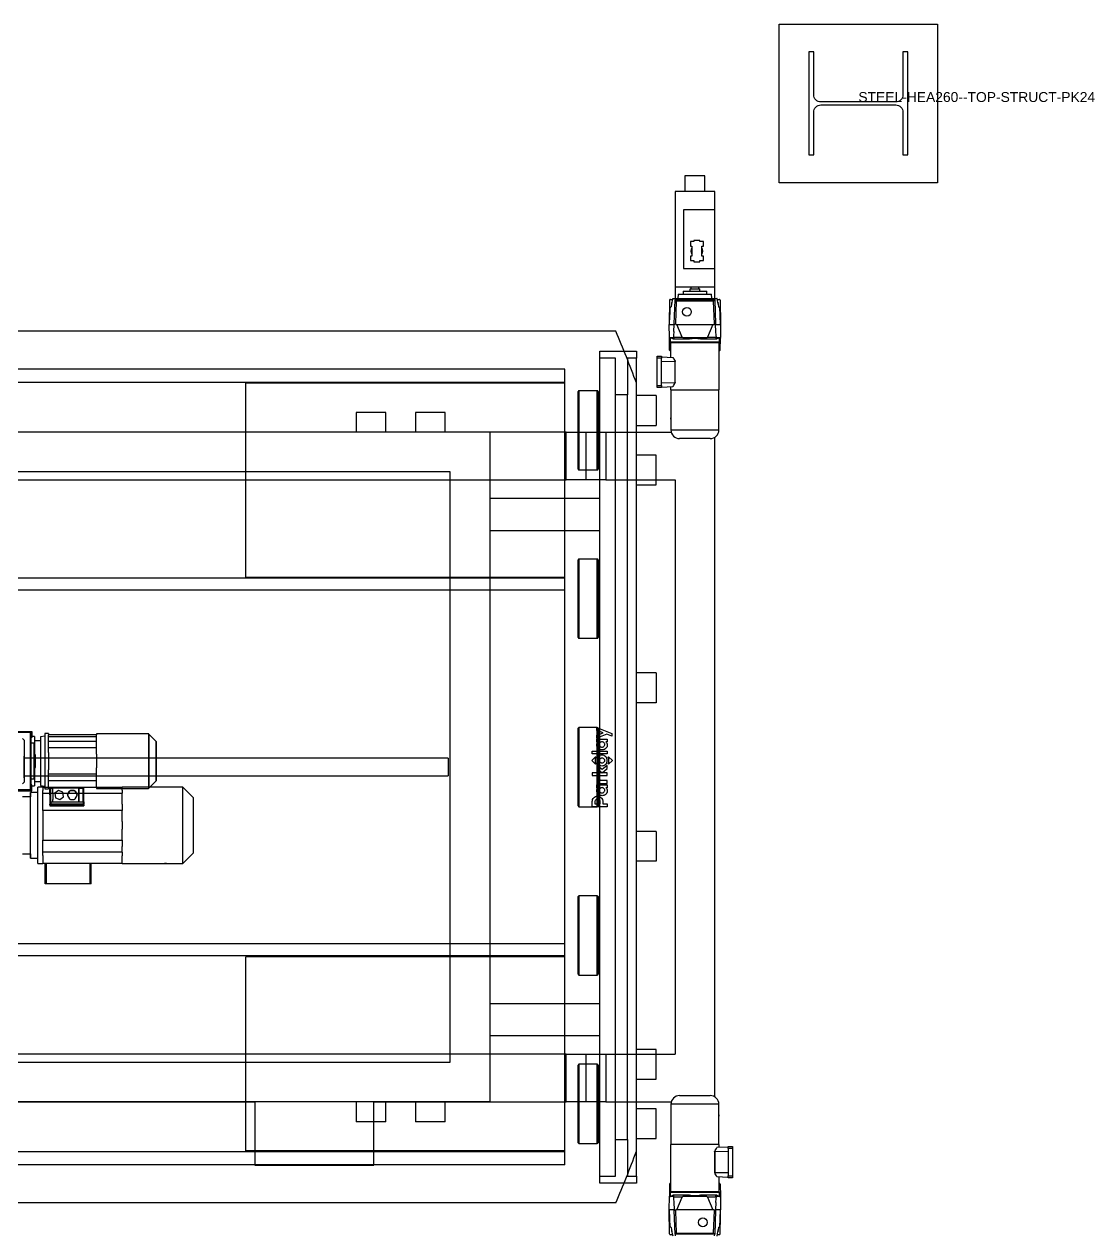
# Model space of a CAD drawing. Header units: millimetres. Extents: x 870 to 18710, y 295 to 21115.
# Drawn here: x 7147.9 to 7418.1, y 3679.3 to 3985.1 of the extents above; entities that cross this region are included whole.
import ezdxf

# ---------------------------------------------------------------- set-up
doc = ezdxf.new("R2010")
doc.units = ezdxf.units.MM
for name, color, linetype in [('PK24-LOGO', 7, 'Continuous'), ('PK24E-DATA', 7, 'Continuous'), ('PK24E-STRUCT-STEEL', 254, 'Continuous'), ('PKE24E-HIDDEN', 7, 'Continuous')]:
    doc.layers.add(name, color=color, linetype=linetype)
doc.layers.add('PK24E-COMP-PALLET', color=132, linetype='Continuous', true_color=0x00b7c8)
doc.layers.add('PK24E-SYS-LIFT', color=31, linetype='Continuous', true_color=0xffcc5a)
doc.styles.get("Standard").update_dxf_attribs({"font": 'arial.ttf'})

# ---------------------------------------------------------------- blocks, each defined once
blk = doc.blocks.new('ELIFTTT-CHASIS--TOP-COMP-PKE24')
at = {"layer": 'PK24E-SYS-LIFT'}
for p, q in [((279.75, 149.25), (279.75, 145.25)), ((284.75, 149.25), (279.75, 149.25)), ((284.75, 145.25), (284.75, 149.25)), ((277.25, 145.25), (277.25, 121.25)), ((287.25, 145.25), (277.25, 145.25)), ((287.25, 140.65), (287.25, 145.25)), ((287.25, 140.65), (279.35, 140.65)), ((279.35, 140.65), (279.35, 125.85)), ((287.25, 125.85), (287.25, 140.65)), ((281.1, 132.62), (281.1, 131.52)), ((282.02, 132.62), (281.1, 132.62)), ((281.1, 131.52), (281.48, 131.52)), ((281.48, 131.52), (281.48, 128.98)), ((283.48, 132.95), (282.02, 132.95)), ((282.02, 132.95), (282.02, 132.62)), ((283.48, 132.62), (283.48, 132.95)), ((284.4, 132.62), (283.48, 132.62)), ((284.02, 131.52), (284.4, 131.52)), ((284.02, 128.98), (284.02, 131.52)), ((284.4, 131.52), (284.4, 132.62)), ((281.1, 128.98), (281.1, 127.88)), ((281.48, 128.98), (281.1, 128.98)), ((284.4, 128.98), (284.02, 128.98)), ((284.4, 127.88), (284.4, 128.98)), ((279.35, 125.85), (287.25, 125.85)), ((281.1, 127.88), (282.02, 127.88)), ((282.02, 127.88), (282.02, 127.55)), ((282.02, 127.55), (283.48, 127.55)), ((283.48, 127.88), (284.4, 127.88)), ((283.48, 127.55), (283.48, 127.88)), ((287.25, 121.25), (287.25, 125.85)), ((277.25, 121.25), (287.25, 121.25)), ((277.25, 121.25), (277.25, 118.3)), ((278.03, 119.4), (277.97, 118.3)), ((278.03, 119.4), (286.47, 119.4)), ((279.25, 120.1), (279.25, 119.4)), ((279.25, 120.1), (285.25, 120.1)), ((281.1, 120.7), (281, 120.6)), ((281, 120.6), (281, 120.1)), ((283.5, 120.6), (281, 120.6)), ((281.1, 120.7), (283.4, 120.7)), ((281.25, 121.25), (281.25, 120.7)), ((283.25, 120.7), (283.25, 121.25)), ((283.5, 120.6), (283.4, 120.7)), ((283.5, 120.1), (283.5, 120.6)), ((285.25, 119.4), (285.25, 120.1)), ((286.53, 118.3), (286.47, 119.4)), ((287.25, 118.3), (287.25, 121.25)), ((275.86, 117.85), (275.75, 111.75)), ((276.06, 118.05), (276.61, 118.05)), ((276.68, 118.3), (277.28, 118.3)), ((277.04, 111.91), (277.26, 117.91)), ((277.28, 118.3), (277.26, 117.91)), ((277.55, 117.61), (277.26, 117.91)), ((277.26, 117.91), (287.24, 117.91)), ((277.28, 118.3), (287.22, 118.3)), ((277.55, 117.61), (277.34, 111.91)), ((286.95, 117.61), (277.55, 117.61)), ((287.24, 117.91), (286.95, 117.61)), ((287.16, 111.91), (286.95, 117.61)), ((287.24, 117.91), (287.22, 118.3)), ((287.22, 118.3), (287.82, 118.3)), ((287.24, 117.91), (287.46, 111.91)), ((287.89, 118.05), (288.44, 118.05)), ((288.64, 117.85), (288.75, 111.75)), ((275.94, 116.1), (275.79, 111.75)), ((275.88, 114.18), (275.91, 114.17)), ((275.96, 115.62), (275.92, 115.63)), ((275.94, 116.1), (276.18, 116.1)), ((288.32, 116.1), (288.56, 116.1)), ((288.71, 111.75), (288.56, 116.1)), ((275.67, 111.75), (275.73, 108.41)), ((275.67, 111.75), (277.04, 111.75)), ((276.97, 109.94), (277.03, 111.69)), ((277.03, 111.69), (277.34, 111.91)), ((277.04, 111.91), (277.03, 111.69)), ((277.41, 111.75), (277.34, 111.91)), ((277.41, 111.75), (277.69, 111.75)), ((279.06, 108.55), (277.69, 111.75)), ((277.69, 111.75), (286.81, 111.75)), ((286.81, 111.75), (285.44, 108.55)), ((286.81, 111.75), (287.09, 111.75)), ((287.09, 111.75), (287.16, 111.91)), ((287.47, 111.69), (287.16, 111.91)), ((287.46, 111.91), (287.47, 111.69)), ((287.46, 111.75), (288.83, 111.75)), ((287.53, 109.94), (287.47, 111.69)), ((288.77, 108.41), (288.83, 111.75)), ((275.73, 108.41), (276, 108.14)), ((275.73, 108.41), (276.78, 108.41)), ((275.86, 105.25), (275.81, 108.33)), ((276, 108.31), (276, 107.35)), ((276, 107.35), (288.5, 107.35)), ((276.1, 107.18), (276.1, 103.44)), ((276.1, 107.18), (282.25, 107.18)), ((276.78, 108.41), (277.13, 108)), ((277.13, 108), (276.81, 108)), ((276.83, 108.55), (279.06, 108.55)), ((279.43, 108), (277.13, 108)), ((279.06, 108.55), (279.3, 108.41)), ((279.3, 108.41), (285.2, 108.41)), ((279.3, 108.41), (279.43, 108)), ((280.85, 108), (279.43, 108)), ((282.25, 107.18), (288.4, 107.18)), ((285.07, 108), (283.65, 108)), ((285.2, 108.41), (285.07, 108)), ((287.37, 108), (285.07, 108)), ((285.2, 108.41), (285.44, 108.55)), ((285.44, 108.55), (287.67, 108.55)), ((287.72, 108.41), (287.37, 108)), ((287.69, 108), (287.37, 108)), ((287.72, 108.41), (288.77, 108.41)), ((288.4, 95.25), (288.4, 107.18)), ((288.5, 108.14), (288.77, 108.41)), ((288.5, 107.35), (288.5, 108.31)), ((288.64, 105.25), (288.69, 108.33)), ((276.06, 105.05), (276.1, 105.05)), ((288.4, 105.05), (288.44, 105.05)), ((272.75, 103.18), (272.75, 103.68)), ((272.75, 103.68), (273.85, 103.68)), ((272.75, 96.28), (272.75, 103.18)), ((273.85, 103.18), (272.75, 103.18)), ((273.85, 103.68), (273.85, 103.18)), ((273.85, 103.56), (276.71, 103.41)), ((273.85, 96.28), (273.85, 103.18)), ((273.85, 102.45), (277.25, 102.38)), ((277.25, 102.45), (277.25, 102.38)), ((277.25, 97.08), (277.25, 102.38)), ((277.25, 102.38), (277.25, 102.38)), ((277.3, 102.38), (277.25, 102.38)), ((277.3, 97.08), (277.3, 102.38)), ((272.75, 95.78), (272.75, 96.28)), ((272.75, 96.28), (273.85, 96.28)), ((273.85, 95.78), (272.75, 95.78)), ((273.85, 97), (277.25, 97.08)), ((273.85, 96.28), (273.85, 95.78)), ((273.85, 95.9), (276.71, 96.05)), ((276.1, 96.02), (276.1, 95.25)), ((276.1, 95.25), (288.4, 95.25)), ((276.2, 95.25), (276.2, 88.12)), ((277.25, 97.08), (277.25, 97.08)), ((277.25, 97.01), (277.25, 97.08)), ((277.3, 97.08), (277.25, 97.08)), ((288.3, 85.1), (288.3, 95.25)), ((276.2, 88.12), (276.2, 87.8)), ((276.2, 87.8), (276.2, 85.1)), ((249.75, 84.5), (68.85, 84.5)), ((249.75, 72.5), (249.75, 84.5)), ((249.75, 84.5), (254.75, 84.5)), ((254.75, 84.5), (254.75, 72.5)), ((254.75, 84.5), (259.75, 84.5)), ((259.75, 84.5), (259.75, 72.5)), ((259.75, 84.5), (276.28, 84.5)), ((276.2, 85.1), (288.3, 85.1)), ((286.1, 82.9), (278.4, 82.9)), ((287.25, -83.22), (287.25, 83.22)), ((81.39, 72.5), (249.75, 72.5)), ((254.75, 72.5), (249.75, 72.5)), ((259.75, 72.5), (254.75, 72.5)), ((259.75, 72.5), (277.25, 72.5)), ((277.25, 72.5), (277.25, -72.5)), ((108.63, 9), (114.95, 9)), ((114.75, 8.8), (108.64, 8.8)), ((114.4, 8.7), (108.65, 8.7)), ((113.01, 6.79), (112.59, 7.21)), ((113.1, -3.58), (113.1, 6.58)), ((114.6, -5.5), (114.6, 8.5)), ((114.75, -5.8), (114.75, 8.8)), ((114.95, 8), (114.75, 8)), ((114.95, 7.5), (114.75, 7.5)), ((114.95, 9), (114.95, 8)), ((114.95, 8), (114.95, 7.5)), ((115.6, 7.75), (114.95, 7.75)), ((115.6, 7.75), (115.6, 3.3)), ((117.1, 6.6), (115.6, 6.6)), ((118.2, 7.8), (117.1, 7.61)), ((117.1, 7.61), (117.1, -4.61)), ((119.1, 8.5), (118.2, 8.5)), ((118.2, 8.5), (118.2, -5.5)), ((119.1, 8.5), (119.1, 8.15)), ((119.1, 7.64), (119.1, 8.15)), ((131.2, 8.15), (119.1, 8.15)), ((119.1, 7.64), (119.1, 7.62)), ((119.1, 6.42), (119.1, 7.62)), ((131.2, 7.62), (119.1, 7.62)), ((119.1, 4.82), (119.1, 6.42)), ((131.2, 6.42), (119.1, 6.42)), ((144.33, 8.37), (131.2, 8.37)), ((131.2, 8.37), (131.2, 8.15)), ((131.2, 7.62), (131.2, 8.15)), ((131.2, 6.42), (131.2, 7.62)), ((131.2, 4.82), (131.2, 6.42)), ((144.33, 8.37), (144.33, 6.36)), ((144.33, 6.36), (144.33, -5.37)), ((146.2, 6.58), (144.47, 8.31)), ((144.47, 8.31), (144.47, 6.32)), ((144.47, 6.32), (144.47, -5.31)), ((146.2, 6.58), (146.2, 5.09)), ((146.26, -3.44), (146.26, 6.44)), ((146.26, 6.43), (146.26, -3.43)), ((146.3, -3.35), (146.3, 6.35)), ((115.45, 6), (114.75, 6)), ((115.45, 6), (115.45, -3)), ((115.6, 1.5), (115.6, 3.3)), ((115.8, 3.13), (115.6, 3.13)), ((115.8, -0.13), (115.8, 3.13)), ((119.1, 3.69), (119.1, 4.82)), ((131.2, 4.82), (119.1, 4.82)), ((119.1, 3.69), (119.1, -0.69)), ((131.2, 3.22), (131.2, 4.82)), ((131.2, 3.22), (131.2, -0.22)), ((146.2, 5.09), (146.2, -3.58)), ((115.6, -0.3), (115.6, 1.5)), ((114.75, -3), (115.45, -3)), ((115.6, -0.13), (115.8, -0.13)), ((115.6, -0.3), (115.6, -4.75)), ((119.1, -1.82), (119.1, -0.69)), ((119.1, -1.82), (119.1, -1.82)), ((131.2, -1.82), (119.1, -1.82)), ((119.1, -3.44), (119.1, -1.82)), ((131.2, -1.82), (131.2, -0.22)), ((131.2, -3.44), (131.2, -1.82)), ((108.83, -6), (114.95, -6)), ((108.85, -5.7), (114.4, -5.7)), ((114.75, -5.8), (108.85, -5.8)), ((112.59, -4.21), (113.01, -3.79)), ((114.95, -4.5), (114.75, -4.5)), ((114.95, -5), (114.75, -5)), ((114.95, -5), (114.95, -4.5)), ((114.95, -4.75), (115.6, -4.75)), ((114.95, -6), (114.95, -5)), ((115.6, -3.6), (117.1, -3.6)), ((117.1, -4.61), (118.2, -4.8)), ((118.2, -5.5), (119.1, -5.5)), ((119.1, -3.44), (119.1, -3.57)), ((131.2, -3.44), (119.1, -3.44)), ((119.1, -5.15), (119.1, -3.57)), ((119.1, -5.15), (119.1, -5.5)), ((131.2, -5.15), (119.1, -5.15)), ((119.5, -5.3), (119.5, -5.15)), ((119.7, -5.3), (119.5, -5.3)), ((119.53, -8.75), (119.5, -5.3)), ((119.7, -5.3), (119.7, -5.15)), ((119.72, -5.3), (119.7, -5.3)), ((119.72, -5.3), (120.15, -5.3)), ((119.73, -8.75), (119.72, -5.3)), ((126.81, -5.3), (120.15, -5.3)), ((120.15, -5.3), (120.15, -5.3)), ((120.15, -5.3), (120.2, -8.17)), ((120.15, -5.3), (120.2, -8.17)), ((121.68, -5.91), (120.76, -6.61)), ((121.68, -5.91), (120.76, -6.61)), ((121.68, -5.91), (121.68, -5.9)), ((122.75, -6.35), (121.68, -5.91)), ((122.75, -6.35), (121.68, -5.91)), ((123.94, -6.92), (124.42, -6.08)), ((124.42, -6.09), (123.94, -6.92)), ((124.42, -6.09), (124.42, -6.08)), ((124.65, -5.95), (125.61, -5.95)), ((124.65, -5.95), (124.65, -5.95)), ((125.61, -5.95), (124.65, -5.95)), ((125.61, -5.95), (125.61, -5.95)), ((125.84, -6.08), (126.32, -6.92)), ((125.84, -6.09), (125.84, -6.08)), ((126.32, -6.92), (125.84, -6.09)), ((126.76, -8.17), (126.81, -5.3)), ((126.81, -5.3), (126.76, -8.17)), ((126.81, -5.3), (126.81, -5.3)), ((126.81, -5.3), (127.84, -5.3)), ((127.83, -8.75), (127.84, -5.3)), ((127.86, -5.3), (127.84, -5.3)), ((127.86, -5.3), (127.86, -5.15)), ((128.06, -5.3), (127.86, -5.3)), ((128.03, -8.75), (128.06, -5.3)), ((128.06, -5.3), (128.06, -5.15)), ((131.2, -5.15), (131.2, -3.44)), ((131.2, -5.15), (131.2, -5.37)), ((131.2, -5.37), (137.47, -5.37)), ((137.79, -5.37), (144.33, -5.37)), ((144.47, -5.31), (146.2, -3.58)), ((119.48, -8.75), (119.49, -9.33)), ((119.71, -8.75), (119.48, -8.75)), ((119.71, -8.75), (119.71, -9.29)), ((119.71, -8.75), (127.85, -8.75)), ((120.2, -8.17), (120.2, -8.17)), ((120.2, -8.75), (120.2, -8.17)), ((120.2, -8.75), (120.2, -8.17)), ((120.2, -8.75), (120.2, -8.17)), ((120.76, -6.61), (120.76, -6.61)), ((120.76, -6.61), (120.91, -7.75)), ((120.91, -7.75), (121.98, -8.2)), ((121.98, -8.2), (122.9, -7.49)), ((122.9, -7.49), (122.75, -6.35)), ((122.75, -6.35), (122.75, -6.35)), ((122.9, -7.49), (122.75, -6.35)), ((122.9, -7.49), (122.9, -7.49)), ((123.93, -7.05), (123.93, -7.05)), ((123.94, -6.92), (123.94, -6.91)), ((123.94, -7.19), (124.42, -8.02)), ((124.65, -8.15), (125.61, -8.15)), ((125.84, -8.02), (126.32, -7.19)), ((126.32, -6.92), (126.32, -6.91)), ((126.33, -7.05), (126.33, -7.05)), ((126.76, -8.17), (126.76, -8.17)), ((126.76, -8.17), (126.76, -8.17)), ((126.76, -8.75), (126.76, -8.17)), ((126.76, -8.75), (126.76, -8.17)), ((126.76, -8.17), (126.76, -8.75)), ((127.85, -8.75), (127.85, -9.29)), ((128.08, -8.75), (127.85, -8.75)), ((128.08, -8.75), (128.07, -9.33)), ((119.49, -9.5), (119.59, -9.5)), ((119.49, -9.5), (119.5, -9.68)), ((119.5, -9.68), (119.5, -9.75)), ((119.5, -9.68), (128.06, -9.68)), ((119.5, -9.75), (119.5, -9.8)), ((119.5, -9.75), (128.06, -9.75)), ((119.5, -9.8), (128.06, -9.8)), ((119.59, -9.5), (127.97, -9.5)), ((127.97, -9.5), (119.59, -9.5)), ((119.59, -9.5), (119.59, -9.5)), ((119.71, -9.29), (127.85, -9.29)), ((127.97, -9.5), (128.07, -9.5)), ((127.97, -9.5), (127.97, -9.5)), ((128.07, -9.5), (128.06, -9.68)), ((128.06, -9.68), (128.06, -9.75)), ((128.06, -9.75), (128.06, -9.8)), ((249.75, -72.5), (81.39, -72.5)), ((249.75, -84.5), (249.75, -72.5)), ((249.75, -72.5), (254.75, -72.5)), ((254.75, -72.5), (254.75, -84.5)), ((254.75, -72.5), (259.75, -72.5)), ((259.75, -72.5), (259.75, -84.5)), ((259.75, -72.5), (277.25, -72.5)), ((68.85, -84.5), (171.2, -84.5)), ((171.2, -84.5), (171.2, -100.5)), ((201.2, -100.5), (201.2, -84.5)), ((201.2, -84.5), (249.75, -84.5)), ((254.75, -84.5), (249.75, -84.5)), ((259.75, -84.5), (254.75, -84.5)), ((259.75, -84.5), (276.28, -84.5)), ((276.2, -85.1), (276.2, -95.25)), ((288.3, -85.1), (276.2, -85.1)), ((278.4, -82.9), (286.1, -82.9)), ((288.3, -87.8), (288.3, -85.1)), ((288.3, -88.12), (288.3, -87.8)), ((288.3, -95.25), (288.3, -88.12)), ((276.1, -95.25), (276.1, -107.18)), ((288.4, -95.25), (276.1, -95.25)), ((287.2, -97.08), (287.2, -102.38)), ((287.2, -97.08), (287.25, -97.08)), ((290.65, -97), (287.25, -97.08)), ((287.25, -97.01), (287.25, -97.08)), ((287.25, -97.08), (287.25, -102.38)), ((287.25, -97.08), (287.25, -97.08)), ((290.65, -95.9), (287.79, -96.05)), ((288.4, -96.02), (288.4, -95.25)), ((290.65, -96.28), (290.65, -95.78)), ((290.65, -95.78), (291.75, -95.78)), ((291.75, -96.28), (290.65, -96.28)), ((290.65, -96.28), (290.65, -103.18)), ((291.75, -95.78), (291.75, -96.28)), ((291.75, -96.28), (291.75, -103.18)), ((171.2, -100.5), (201.2, -100.5)), ((287.2, -102.38), (287.25, -102.38)), ((290.65, -102.45), (287.25, -102.38)), ((287.25, -102.38), (287.25, -102.38)), ((287.25, -102.45), (287.25, -102.38)), ((290.65, -103.56), (287.79, -103.41)), ((288.4, -107.18), (288.4, -103.44)), ((290.65, -103.18), (291.75, -103.18)), ((290.65, -103.68), (290.65, -103.18)), ((291.75, -103.68), (290.65, -103.68)), ((291.75, -103.18), (291.75, -103.68)), ((275.86, -105.25), (275.81, -108.33)), ((276.1, -105.05), (276.06, -105.05)), ((288.44, -105.05), (288.4, -105.05)), ((288.64, -105.25), (288.69, -108.33)), ((275.73, -108.41), (275.67, -111.75)), ((276, -108.14), (275.73, -108.41)), ((276.78, -108.41), (275.73, -108.41)), ((276, -107.35), (276, -108.31)), ((288.5, -107.35), (276, -107.35)), ((282.25, -107.18), (276.1, -107.18)), ((276.78, -108.41), (277.13, -108)), ((276.81, -108), (277.13, -108)), ((279.06, -108.55), (276.83, -108.55)), ((276.97, -109.94), (277.03, -111.69)), ((277.13, -108), (279.43, -108)), ((277.69, -111.75), (279.06, -108.55)), ((279.3, -108.41), (279.06, -108.55)), ((279.3, -108.41), (279.43, -108)), ((285.2, -108.41), (279.3, -108.41)), ((279.43, -108), (280.85, -108)), ((288.4, -107.18), (282.25, -107.18)), ((283.65, -108), (285.07, -108)), ((285.2, -108.41), (285.07, -108)), ((285.07, -108), (287.37, -108)), ((285.44, -108.55), (285.2, -108.41)), ((285.44, -108.55), (286.81, -111.75)), ((287.67, -108.55), (285.44, -108.55)), ((287.72, -108.41), (287.37, -108)), ((287.37, -108), (287.69, -108)), ((287.53, -109.94), (287.47, -111.69)), ((288.77, -108.41), (287.72, -108.41)), ((288.5, -108.31), (288.5, -107.35)), ((288.77, -108.41), (288.5, -108.14)), ((288.83, -111.75), (288.77, -108.41)), ((277.04, -111.75), (275.67, -111.75)), ((275.86, -117.85), (275.75, -111.75)), ((275.79, -111.75), (275.94, -116.1)), ((277.03, -111.69), (277.34, -111.91)), ((277.04, -111.91), (277.03, -111.69)), ((277.26, -117.91), (277.04, -111.91)), ((277.41, -111.75), (277.34, -111.91)), ((277.34, -111.91), (277.55, -117.61)), ((277.69, -111.75), (277.41, -111.75)), ((286.81, -111.75), (277.69, -111.75)), ((287.09, -111.75), (286.81, -111.75)), ((286.95, -117.61), (287.16, -111.91)), ((287.09, -111.75), (287.16, -111.91)), ((287.47, -111.69), (287.16, -111.91)), ((287.46, -111.91), (287.24, -117.91)), ((287.46, -111.91), (287.47, -111.69)), ((288.83, -111.75), (287.46, -111.75)), ((288.56, -116.1), (288.71, -111.75)), ((288.64, -117.85), (288.75, -111.75)), ((276.18, -116.1), (275.94, -116.1)), ((288.56, -116.1), (288.32, -116.1)), ((288.54, -115.62), (288.58, -115.63)), ((288.62, -114.18), (288.59, -114.17)), ((276.61, -118.05), (276.06, -118.05)), ((277.26, -117.91), (277.55, -117.61)), ((287.24, -117.91), (277.26, -117.91)), ((277.26, -117.91), (277.28, -118.3)), ((277.55, -117.61), (286.95, -117.61)), ((286.95, -117.61), (287.24, -117.91)), ((287.22, -118.3), (287.24, -117.91)), ((288.44, -118.05), (287.89, -118.05))]:
    blk.add_line(p, q, dxfattribs=at)
at = {"layer": 'PK24E-SYS-LIFT', "flags": 128}
for points in [[(119.49, -9.5), (119.49, -9.42), (119.49, -9.33)], [(128.07, -9.5), (128.07, -9.42), (128.07, -9.33)]]:
    blk.add_lwpolyline(points, dxfattribs=at)
at = {"layer": 'PK24E-SYS-LIFT'}
for centre in [(280.25, 114.91), (284.25, -114.91)]:
    blk.add_circle(centre, 1.1, dxfattribs=at)
for centre, radius, start, end in [((282.75, 130.25), 1.5, 147.8509, 212.1491), ((282.75, 130.25), 1.5, 327.8509, 32.1491), ((276.06, 117.85), 0.2, 90, 179), ((276.75, 117), 0.45, 132.2453, 204.5747), ((287.75, 117), 0.45, 335.4253, 47.7547), ((288.44, 117.85), 0.2, 1, 90), ((276.2, 107.35), 0.2, 180, 240), ((282.25, 101.91), 6.25, 77.0707, 102.9293), ((288.3, 107.35), 0.2, 300, 0), ((276.06, 105.25), 0.2, 181, 270), ((288.44, 105.25), 0.2, 270, 359), ((282.25, 106.03), 6.15, 215.6016, 216.4055), ((282.25, 93.43), 6.15, 143.5945, 144.3984), ((278.4, 85.1), 2.2, 180, 270), ((286.1, 85.1), 2.2, 270, 0), ((112.8, 6.58), 0.3, 0, 45), ((114.4, 8.5), 0.2, 0, 90), ((144.33, 8.17), 0.2, 45, 90), ((146.06, 6.44), 0.2, 0, 45), ((146.19, 6.35), 0.11, 0, 50.4877), ((115.4, 3.3), 0.2, 0, 75.5225), ((115.4, -0.3), 0.2, 284.4775, 0), ((112.8, -3.58), 0.3, 315, 0), ((114.4, -5.5), 0.2, 270, 0), ((137.63, -12.31), 6.94, 88.6726, 91.3112), ((144.33, -5.17), 0.2, 270, 315), ((146.06, -3.44), 0.2, 315, 0), ((146.19, -3.35), 0.11, 309.5123, 0), ((119.56, -9.5), 0.0322, 1.5298, 3.1054), ((127.94, -9.5), 0.0274, 357.5302, 359.3787), ((278.4, -85.1), 2.2, 90, 180), ((286.1, -85.1), 2.2, 0, 90), ((282.25, -93.43), 6.15, 323.5945, 324.3984), ((282.25, -106.03), 6.15, 35.6016, 36.4055), ((276.06, -105.25), 0.2, 90, 179), ((288.44, -105.25), 0.2, 1, 90), ((276.2, -107.35), 0.2, 120, 180), ((282.25, -101.91), 6.25, 257.0707, 282.9293), ((288.3, -107.35), 0.2, 0, 60), ((276.06, -117.85), 0.2, 181, 270), ((276.75, -117), 0.45, 155.4253, 227.7547), ((287.75, -117), 0.45, 312.2453, 24.5747), ((288.44, -117.85), 0.2, 270, 359)]:
    blk.add_arc(centre, radius, start, end, dxfattribs=at)
for centre, major_axis, ratio, start_param, end_param in [((305.67, 111.06), (0, 29.91), 0.99939, 1.327153, 1.396535), ((258.83, 111.06), (0, 29.91), 0.99939, 4.886651, 4.956033), ((305.37, 85.52), (-26.34, 26.35), 0.507159, 0.207962, 0.215452), ((304.57, 27.64), (-17.65, 106.42), 0.210216, 0.652517, 0.672911), ((259.93, 27.64), (17.65, 106.42), 0.210212, 5.610299, 5.630699), ((259.13, 85.52), (26.34, 26.35), 0.507143, 6.067743, 6.075233), ((282.25, 105.66), (-4.43, 4.6), 0.92858, 1.214489, 1.388243), ((282.25, 93.8), (4.43, 4.6), 0.92858, 1.75335, 1.927104), ((125.13, -7.05), (1.2, 0), 0.999924, 1.981934, 2.206856), ((125.13, -7.05), (1.2, 0), 0.999924, 0.934737, 1.159658), ((125.13, -7.05), (1.2, 0), 0.999924, 3.029132, 3.254054), ((125.13, -7.05), (1.2, 0), 0.999924, 4.076329, 4.301251), ((125.13, -7.05), (1.2, 0), 0.999924, 5.123527, 5.348449), ((125.13, -7.05), (1.2, 0), 0.999924, 6.170724, 6.395646), ((114.79, 16.33), (18.71, -18.48), 0.975618, 5.661152, 5.669909), ((132.77, 16.33), (18.71, 18.48), 0.975618, 3.754869, 3.763626), ((282.25, -93.8), (4.43, 4.6), 0.92858, 4.894943, 5.068696), ((282.25, -105.66), (-4.43, 4.6), 0.92858, 4.356082, 4.529835), ((305.37, -85.52), (26.34, 26.35), 0.507143, 2.92615, 2.93364), ((304.57, -27.64), (17.65, 106.42), 0.210212, 2.468706, 2.489106), ((259.93, -27.64), (-17.65, 106.42), 0.210216, 3.79411, 3.814504), ((259.13, -85.52), (-26.34, 26.35), 0.507159, 3.349555, 3.357045), ((305.67, -111.06), (0, 29.91), 0.99939, 1.745058, 1.81444), ((258.83, -111.06), (0, 29.91), 0.99939, 4.468745, 4.538127)]:
    blk.add_ellipse(centre, major_axis=major_axis, ratio=ratio, start_param=start_param, end_param=end_param, dxfattribs=at)
for points, knots in [([(282.09, 121.25), (282.11, 121.24), (282.16, 121.21), (282.25, 121.2), (282.34, 121.21), (282.39, 121.24), (282.41, 121.25)], [0, 0, 0, 0, 0.230406, 0.49981, 0.78779, 1, 1, 1, 1]), ([(276.24, 116.25), (276.23, 116.21), (276.21, 116.14), (276.19, 116.1), (276.19, 116.1), (276.18, 116.1)], [0, 0, 0, 0, 0.432931, 0.865827, 1, 1, 1, 1]), ([(276.68, 118.3), (276.68, 118.3), (276.67, 118.3), (276.67, 118.28), (276.67, 118.28)], [0, 0, 0, 0, 0.487803, 1, 1, 1, 1]), ([(287.83, 118.28), (287.83, 118.28), (287.83, 118.3), (287.82, 118.3), (287.82, 118.3)], [0, 0, 0, 0, 0.485402, 1, 1, 1, 1]), ([(288.32, 116.1), (288.31, 116.11), (288.29, 116.12), (288.28, 116.18), (288.27, 116.23), (288.26, 116.25)], [0, 0, 0, 0, 0.43316, 0.866317, 1, 1, 1, 1]), ([(275.89, 114.18), (275.89, 114.18), (275.89, 114.16), (275.89, 114.22), (275.9, 114.37), (275.9, 114.62), (275.9, 114.9), (275.91, 115.18), (275.91, 115.43), (275.92, 115.58), (275.92, 115.64), (275.92, 115.63), (275.92, 115.63)], [0, 0, 0, 0, 0.000422, 0.125216, 0.249969, 0.374831, 0.499914, 0.625089, 0.750116, 0.875001, 0.999834, 1, 1, 1, 1]), ([(275.92, 115.24), (275.92, 115.23), (275.92, 115.15), (275.91, 114.97), (275.9, 114.73), (275.9, 114.53), (275.9, 114.43), (275.9, 114.39)], [0, 0, 0, 0, 0.041978, 0.30628, 0.570431, 0.834353, 1, 1, 1, 1]), ([(275.9, 114.39), (275.9, 114.33), (275.9, 114.24), (275.91, 114.21), (275.91, 114.2)], [0, 0, 0, 0, 0.571187, 1, 1, 1, 1]), ([(275.92, 114.19), (275.92, 114.19), (275.93, 114.2), (275.94, 114.28), (275.96, 114.44), (275.97, 114.66), (275.99, 114.9), (275.99, 115.15), (275.99, 115.36), (275.98, 115.53), (275.97, 115.62), (275.97, 115.62), (275.96, 115.61)], [0, 0, 0, 0, 0.009511, 0.124894, 0.240611, 0.356456, 0.472081, 0.587302, 0.702221, 0.817124, 0.932235, 1, 1, 1, 1]), ([(276.81, 108), (276.72, 108.05), (276.5, 108.18), (276.29, 108.29), (276.15, 108.34), (276.07, 108.36), (276.03, 108.35), (276, 108.34), (276, 108.31), (276, 108.31)], [0, 0, 0, 0, 0.189659, 0.44506, 0.57653, 0.707999, 0.799497, 0.930008, 1, 1, 1, 1]), ([(288.5, 108.31), (288.5, 108.31), (288.5, 108.34), (288.48, 108.35), (288.42, 108.36), (288.34, 108.34), (288.23, 108.29), (288.09, 108.23), (287.92, 108.14), (287.77, 108.05), (287.69, 108)], [0, 0, 0, 0, 0.053259, 0.184632, 0.316005, 0.44367, 0.571338, 0.702705, 0.834078, 1, 1, 1, 1]), ([(276.2, 87.8), (276.2, 87.8), (276.2, 87.81), (276.2, 87.83), (276.2, 87.87), (276.2, 87.92), (276.2, 87.98), (276.2, 88.03), (276.2, 88.08), (276.2, 88.11), (276.2, 88.12), (276.2, 88.12), (276.2, 88.12)], [0, 0, 0, 0, 0.106425, 0.212833, 0.319704, 0.427399, 0.535627, 0.643879, 0.751778, 0.859172, 0.966191, 1, 1, 1, 1]), ([(120.2, -8.17), (120.2, -8.17), (120.2, -8.17), (120.2, -8.17), (120.2, -8.17), (120.2, -8.17), (120.2, -8.17)], [0, 0, 0, 0, 0.043511, 0.220779, 0.610768, 1, 1, 1, 1]), ([(119.59, -9.5), (119.59, -9.5), (119.59, -9.5), (119.59, -9.5), (119.59, -9.5)], [0, 0, 0, 0, 0.942376, 1, 1, 1, 1]), ([(127.97, -9.5), (127.97, -9.5), (127.97, -9.5), (127.97, -9.5), (127.97, -9.5)], [0, 0, 0, 0, 0.058671, 1, 1, 1, 1]), ([(288.3, -87.8), (288.3, -87.8), (288.3, -87.81), (288.3, -87.83), (288.3, -87.87), (288.3, -87.92), (288.3, -87.98), (288.3, -88.03), (288.3, -88.08), (288.3, -88.11), (288.3, -88.12), (288.3, -88.12), (288.3, -88.12)], [0, 0, 0, 0, 0.106425, 0.212833, 0.319705, 0.427399, 0.535627, 0.64388, 0.751778, 0.859172, 0.966191, 1, 1, 1, 1]), ([(276, -108.31), (276, -108.31), (276, -108.34), (276.02, -108.35), (276.08, -108.36), (276.16, -108.34), (276.27, -108.29), (276.41, -108.23), (276.58, -108.14), (276.73, -108.05), (276.81, -108)], [0, 0, 0, 0, 0.053259, 0.184632, 0.316005, 0.44367, 0.571338, 0.702705, 0.834078, 1, 1, 1, 1]), ([(287.69, -108), (287.78, -108.05), (288, -108.18), (288.21, -108.29), (288.35, -108.34), (288.43, -108.36), (288.47, -108.35), (288.5, -108.34), (288.5, -108.31), (288.5, -108.31)], [0, 0, 0, 0, 0.189659, 0.44506, 0.57653, 0.707999, 0.799497, 0.930008, 1, 1, 1, 1]), ([(276.18, -116.1), (276.19, -116.11), (276.21, -116.12), (276.22, -116.18), (276.23, -116.23), (276.24, -116.25)], [0, 0, 0, 0, 0.43316, 0.866325, 1, 1, 1, 1]), ([(288.26, -116.25), (288.27, -116.21), (288.29, -116.14), (288.31, -116.1), (288.31, -116.1), (288.32, -116.1)], [0, 0, 0, 0, 0.432931, 0.865827, 1, 1, 1, 1]), ([(288.58, -114.19), (288.58, -114.19), (288.57, -114.2), (288.56, -114.28), (288.54, -114.44), (288.53, -114.66), (288.51, -114.9), (288.51, -115.15), (288.51, -115.36), (288.52, -115.53), (288.53, -115.62), (288.53, -115.62), (288.54, -115.61)], [0, 0, 0, 0, 0.009511, 0.124893, 0.240611, 0.356456, 0.472081, 0.587302, 0.702221, 0.817124, 0.932235, 1, 1, 1, 1]), ([(288.61, -114.18), (288.61, -114.18), (288.61, -114.16), (288.61, -114.22), (288.6, -114.37), (288.6, -114.62), (288.6, -114.9), (288.59, -115.18), (288.59, -115.43), (288.58, -115.58), (288.58, -115.64), (288.58, -115.63), (288.58, -115.63)], [0, 0, 0, 0, 0.000422, 0.125216, 0.249969, 0.374831, 0.499914, 0.625089, 0.750116, 0.875001, 0.999834, 1, 1, 1, 1]), ([(288.58, -115.24), (288.58, -115.23), (288.58, -115.15), (288.59, -114.97), (288.6, -114.73), (288.6, -114.53), (288.6, -114.43), (288.6, -114.39)], [0, 0, 0, 0, 0.041978, 0.306281, 0.570431, 0.834353, 1, 1, 1, 1]), ([(288.6, -114.39), (288.6, -114.33), (288.6, -114.23), (288.59, -114.2), (288.59, -114.18)], [0, 0, 0, 0, 0.500013, 1, 1, 1, 1]), ([(276.67, -118.28), (276.67, -118.28), (276.67, -118.3), (276.68, -118.3), (276.68, -118.3)], [0, 0, 0, 0, 0.485402, 1, 1, 1, 1]), ([(287.82, -118.3), (287.82, -118.3), (287.83, -118.3), (287.83, -118.28), (287.83, -118.28)], [0, 0, 0, 0, 0.487803, 1, 1, 1, 1])]:
    blk.add_open_spline(points, degree=3, knots=knots, dxfattribs=at)
blk = doc.blocks.new('ELIFTTT-TT--TOP-COMP-PKE24')
at = {"layer": 'PK24E-SYS-LIFT'}
for p, q in [((258.3, 103.22), (258.3, 105)), ((258.3, 105), (267.5, 105)), ((267.5, 105), (267.5, 103.22)), ((262.25, 103.22), (258.3, 103.22)), ((258.3, -103.22), (258.3, 103.22)), ((262.25, 94), (262.25, 103.22)), ((267.5, 103.22), (265.25, 103.22)), ((265.25, 103.22), (265.25, 94)), ((267.5, -103.22), (267.5, 103.22)), ((252.8, 75.2), (252.8, 94.8)), ((257.6, 95), (253, 95)), ((253, 95), (253, 75)), ((257.6, 75), (257.6, 95)), ((257.8, 94.8), (257.8, 75.2)), ((265.25, 94), (262.25, 94)), ((262.25, -94), (262.25, 94)), ((265.25, -94), (265.25, 94)), ((272.5, 93.75), (267.5, 93.75)), ((272.5, 93.75), (272.5, 86.25)), ((196.75, 89.5), (196.75, 84.5)), ((204.25, 89.5), (196.75, 89.5)), ((204.25, 84.5), (204.25, 89.5)), ((211.75, 89.5), (211.75, 84.5)), ((215.5, 89.5), (211.75, 89.5)), ((219.25, 89.5), (215.5, 89.5)), ((219.25, 84.5), (219.25, 89.5)), ((258.3, 88), (257.8, 88)), ((267.5, 86.25), (272.5, 86.25)), ((230.5, 84.5), (-230.5, 84.5)), ((230.5, 84.5), (230.5, -84.5)), ((257.8, 82), (258.3, 82)), ((272.5, 78.75), (267.5, 78.75)), ((272.5, 71.25), (272.5, 78.75)), ((220.5, 74.5), (87.6, 74.5)), ((220.5, -74.5), (220.5, 74.5)), ((253, 75), (257.6, 75)), ((267.5, 71.25), (272.5, 71.25)), ((258.3, 67.75), (230.5, 67.75)), ((230.5, 59.75), (258.3, 59.75)), ((252.8, 32.7), (252.8, 52.3)), ((257.6, 52.5), (253, 52.5)), ((253, 52.5), (253, 32.5)), ((257.6, 32.5), (257.6, 52.5)), ((257.8, 52.3), (257.8, 32.7)), ((258.3, 45.5), (257.8, 45.5)), ((257.8, 39.5), (258.3, 39.5)), ((253, 32.5), (257.6, 32.5)), ((272.5, 23.75), (267.5, 23.75)), ((272.5, 23.75), (272.5, 16.25)), ((272.5, 16.25), (267.5, 16.25)), ((252.8, -9.8), (252.8, 9.8)), ((257.6, 10), (253, 10)), ((253, 10), (253, -10)), ((257.6, -10), (257.6, 10)), ((257.8, 9.8), (257.8, -9.8)), ((220, 2.25), (113.02, 2.25)), ((220, 2.25), (220, -2.25)), ((258.3, 3), (257.8, 3)), ((113.02, -2.25), (220, -2.25)), ((257.8, -3), (258.3, -3)), ((117.72, -5.1), (116.42, -5.1)), ((116.42, -24.3), (116.42, -5.1)), ((117.72, -5.1), (137.72, -5.1)), ((117.72, -5.1), (117.72, -5.87)), ((117.72, -6.6), (117.72, -5.87)), ((153.04, -5.05), (137.72, -5.05)), ((137.72, -5.05), (137.72, -5.1)), ((137.72, -5.82), (137.72, -5.1)), ((137.72, -5.82), (137.72, -6.6)), ((155.72, -7.73), (153.04, -5.05)), ((153.04, -24.35), (153.04, -5.05)), ((114.62, -7.49), (112.52, -7.49)), ((116.42, -6.41), (114.62, -6.41)), ((114.62, -6.41), (114.62, -7.49)), ((114.62, -22.99), (114.62, -6.41)), ((114.62, -14.7), (114.62, -7.49)), ((117.72, -6.6), (137.72, -6.6)), ((117.72, -9.47), (117.72, -6.6)), ((137.72, -9.38), (137.72, -6.6)), ((155.72, -21.67), (155.72, -7.73)), ((117.72, -10.92), (117.72, -9.47)), ((137.72, -10.92), (117.72, -10.92)), ((117.72, -10.92), (117.72, -14.7)), ((137.72, -9.38), (137.72, -10.92)), ((137.72, -13.72), (137.72, -10.92)), ((253, -10), (257.6, -10)), ((114.62, -21.91), (114.62, -14.7)), ((117.72, -14.7), (117.72, -18.48)), ((137.72, -13.72), (137.72, -15.68)), ((137.72, -18.48), (137.72, -15.68)), ((272.5, -16.25), (267.5, -16.25)), ((272.5, -16.25), (272.5, -23.75)), ((117.72, -18.48), (137.72, -18.48)), ((117.72, -19.93), (117.72, -18.48)), ((117.72, -21.45), (117.72, -19.93)), ((137.72, -18.48), (137.72, -20.02)), ((137.72, -21.45), (137.72, -20.02)), ((112.52, -21.91), (114.62, -21.91)), ((114.62, -21.91), (114.62, -22.99)), ((114.62, -22.99), (116.42, -22.99)), ((116.42, -24.3), (117.72, -24.3)), ((117.72, -22.3), (117.72, -21.45)), ((137.72, -21.45), (117.72, -21.45)), ((117.72, -22.3), (117.72, -24.3)), ((137.72, -24.3), (117.72, -24.3)), ((118.31, -29.45), (118.31, -24.3)), ((118.61, -29.45), (118.61, -24.3)), ((129.61, -29.45), (129.61, -24.3)), ((129.91, -29.45), (129.91, -24.3)), ((137.72, -21.45), (137.72, -22.37)), ((137.72, -24.3), (137.72, -22.37)), ((137.72, -24.3), (137.72, -24.35)), ((137.72, -24.35), (148.38, -24.35)), ((148.87, -24.35), (148.38, -24.35)), ((148.87, -24.35), (153.04, -24.35)), ((153.04, -24.35), (155.72, -21.67)), ((272.5, -23.75), (267.5, -23.75)), ((118.61, -29.45), (118.31, -29.45)), ((129.61, -29.45), (118.61, -29.45)), ((129.91, -29.45), (129.61, -29.45)), ((252.8, -52.3), (252.8, -32.7)), ((257.6, -32.5), (253, -32.5)), ((253, -32.5), (253, -52.5)), ((257.6, -52.5), (257.6, -32.5)), ((257.8, -32.7), (257.8, -52.3)), ((258.3, -39.5), (257.8, -39.5)), ((257.8, -45.5), (258.3, -45.5)), ((253, -52.5), (257.6, -52.5)), ((258.3, -59.75), (230.5, -59.75)), ((230.5, -67.75), (258.3, -67.75)), ((272.5, -71.25), (267.5, -71.25)), ((272.5, -78.75), (272.5, -71.25)), ((87.6, -74.5), (220.5, -74.5)), ((252.8, -94.8), (252.8, -75.2)), ((257.6, -75), (253, -75)), ((253, -75), (253, -95)), ((257.6, -95), (257.6, -75)), ((257.8, -75.2), (257.8, -94.8)), ((267.5, -78.75), (272.5, -78.75)), ((258.3, -82), (257.8, -82)), ((230.5, -84.5), (-230.5, -84.5)), ((196.75, -84.5), (196.75, -89.5)), ((204.25, -89.5), (204.25, -84.5)), ((211.75, -84.5), (211.75, -89.5)), ((219.25, -89.5), (219.25, -84.5)), ((257.8, -88), (258.3, -88)), ((272.5, -86.25), (267.5, -86.25)), ((272.5, -93.75), (272.5, -86.25)), ((204.25, -89.5), (196.75, -89.5)), ((215.5, -89.5), (211.75, -89.5)), ((219.25, -89.5), (215.5, -89.5)), ((262.25, -94), (265.25, -94)), ((262.25, -103.22), (262.25, -94)), ((265.25, -94), (265.25, -103.22)), ((267.5, -93.75), (272.5, -93.75)), ((253, -95), (257.6, -95)), ((258.3, -105), (258.3, -103.22)), ((258.3, -103.22), (262.25, -103.22)), ((265.25, -103.22), (267.5, -103.22)), ((267.5, -103.22), (267.5, -105)), ((267.5, -105), (258.3, -105))]:
    blk.add_line(p, q, dxfattribs=at)
for centre, radius, start, end in [((253, 94.8), 0.2, 90, 180), ((257.6, 94.8), 0.2, 0, 90), ((253, 75.2), 0.2, 180, 270), ((257.6, 75.2), 0.2, 270, 0), ((253, 52.3), 0.2, 90, 180), ((257.6, 52.3), 0.2, 0, 90), ((253, 32.7), 0.2, 180, 270), ((257.6, 32.7), 0.2, 270, 0), ((253, 9.8), 0.2, 90, 180), ((257.6, 9.8), 0.2, 0, 90), ((112.92, 2.65), 0.1, 0, 90), ((112.92, -2.65), 0.1, 270, 0), ((253, -9.8), 0.2, 180, 270), ((257.6, -9.8), 0.2, 270, 0), ((253, -32.7), 0.2, 90, 180), ((257.6, -32.7), 0.2, 0, 90), ((253, -52.3), 0.2, 180, 270), ((257.6, -52.3), 0.2, 270, 0), ((253, -75.2), 0.2, 90, 180), ((257.6, -75.2), 0.2, 0, 90), ((253, -94.8), 0.2, 180, 270), ((257.6, -94.8), 0.2, 270, 0)]:
    blk.add_arc(centre, radius, start, end, dxfattribs=at)
for points, knots in [([(113.02, -2.65), (113.02, -2.64), (113.02, -2.62), (113.02, -2.46), (113.02, -2.22), (113.02, -1.89), (113.02, -1.48), (113.02, -1.02), (113.02, -0.52), (113.02, 0), (113.02, 0.52), (113.02, 1.02), (113.02, 1.48), (113.02, 1.89), (113.02, 2.22), (113.02, 2.46), (113.02, 2.62), (113.02, 2.64), (113.02, 2.65)], [0, 0, 0, 0, 0.0625, 0.125, 0.1875, 0.25, 0.3125, 0.375, 0.4375, 0.5, 0.5625, 0.625, 0.6875, 0.75, 0.8125, 0.875, 0.9375, 1, 1, 1, 1]), ([(148.38, -24.35), (148.39, -24.35), (148.39, -24.35), (148.43, -24.35), (148.49, -24.35), (148.57, -24.35), (148.65, -24.35), (148.73, -24.35), (148.8, -24.35), (148.85, -24.35), (148.86, -24.35), (148.87, -24.35), (148.87, -24.35)], [0, 0, 0, 0, 0.106795, 0.213596, 0.320503, 0.427754, 0.535474, 0.643625, 0.75192, 0.859858, 0.967037, 1, 1, 1, 1])]:
    blk.add_open_spline(points, degree=3, knots=knots, dxfattribs=at)
blk = doc.blocks.new('LOGO----DECOR-PK24')
at = {"layer": 'PK24-LOGO'}
for p, q in [((-10, 2.13), (-8.71, 2.13)), ((-10, -1.62), (-10, 2.13)), ((-9.29, 1.47), (-9.29, 0.11)), ((-8.76, 1.47), (-9.29, 1.47)), ((-9.29, 0.11), (-8.76, 0.11)), ((-8.61, 1.46), (-8.76, 1.47)), ((-8.76, 0.11), (-8.61, 0.13)), ((-8.71, 2.13), (-8.43, 2.11)), ((-8.48, 1.42), (-8.61, 1.46)), ((-8.61, 0.13), (-8.48, 0.17)), ((-8.36, 1.35), (-8.48, 1.42)), ((-8.48, 0.17), (-8.36, 0.23)), ((-8.43, 2.11), (-8.3, 2.07)), ((-8.26, 1.27), (-8.36, 1.35)), ((-8.36, 0.23), (-8.26, 0.31)), ((-8.3, 2.07), (-8.17, 2.03)), ((-8.19, 1.17), (-8.26, 1.27)), ((-8.26, 0.31), (-8.19, 0.41)), ((-8.13, 1.05), (-8.19, 1.17)), ((-8.19, 0.41), (-8.13, 0.53)), ((-8.17, 2.03), (-7.94, 1.9)), ((-8.09, 0.93), (-8.13, 1.05)), ((-8.13, 0.53), (-8.09, 0.66)), ((-8.08, 0.79), (-8.09, 0.93)), ((-8.09, 0.66), (-8.08, 0.79)), ((-7.94, 1.9), (-7.74, 1.74)), ((-7.74, 1.74), (-7.58, 1.55)), ((-7.58, 0.04), (-7.74, -0.16)), ((-7.58, 1.55), (-7.46, 1.32)), ((-7.46, 0.27), (-7.58, 0.04)), ((-7.46, 1.32), (-7.38, 1.06)), ((-7.38, 0.52), (-7.46, 0.27)), ((-7.38, 1.06), (-7.36, 0.79)), ((-7.36, 0.79), (-7.38, 0.52)), ((-7.19, -0.02), (-7.16, 0.13)), ((-7.16, 0.13), (-7.11, 0.26)), ((-7.11, 0.26), (-6.98, 0.49)), ((-6.98, 0.49), (-6.82, 0.68)), ((-6.82, 0.68), (-6.62, 0.82)), ((-6.62, 0.82), (-6.41, 0.92)), ((-6.42, 0.06), (-6.48, -0.05)), ((-6.33, 0.17), (-6.42, 0.06)), ((-6.41, 0.92), (-6.19, 0.98)), ((-6.23, 0.25), (-6.33, 0.17)), ((-6.11, 0.31), (-6.23, 0.25)), ((-6.19, 0.98), (-5.97, 1)), ((-5.98, 0.35), (-6.11, 0.31)), ((-5.84, 0.36), (-5.98, 0.35)), ((-5.97, 1), (-5.74, 0.98)), ((-5.71, 0.35), (-5.84, 0.36)), ((-5.74, 0.98), (-5.53, 0.92)), ((-5.58, 0.31), (-5.71, 0.35)), ((-5.47, 0.24), (-5.58, 0.31)), ((-5.53, 0.92), (-5.35, 0.82)), ((-5.37, 0.16), (-5.47, 0.24)), ((-5.29, 0.06), (-5.37, 0.16)), ((-5.35, 0.82), (-5.21, 0.7)), ((-5.23, -0.06), (-5.29, 0.06)), ((-5.21, 0.7), (-5.21, 0.95)), ((-5.21, 0.95), (-4.5, 0.95)), ((-4.5, 0.95), (-4.5, -1.62)), ((-3.41, 0.95), (-4.11, 0.95)), ((-4.11, 0.95), (-4.11, -1.62)), ((-3.41, 0.53), (-3.41, 0.95)), ((-3.36, 0.62), (-3.41, 0.53)), ((-3.37, -0.03), (-3.32, 0.06)), ((-3.29, 0.71), (-3.36, 0.62)), ((-3.32, 0.06), (-3.26, 0.13)), ((-3.22, 0.78), (-3.29, 0.71)), ((-3.26, 0.13), (-3.19, 0.19)), ((-3.14, 0.84), (-3.22, 0.78)), ((-3.19, 0.19), (-3.11, 0.23)), ((-3.05, 0.89), (-3.14, 0.84)), ((-3.11, 0.23), (-3.02, 0.26)), ((-2.94, 0.92), (-3.05, 0.89)), ((-3.02, 0.26), (-2.92, 0.27)), ((-2.83, 0.94), (-2.94, 0.92)), ((-2.92, 0.27), (-2.42, 0.27)), ((-2.7, 0.95), (-2.83, 0.94)), ((-2.42, 0.95), (-2.7, 0.95)), ((-2.42, 0.27), (-2.42, 0.95)), ((-1.42, 2.13), (-2.13, 2.13)), ((-2.13, 2.13), (-2.13, -1.62)), ((-1.42, -1.62), (-1.42, 2.13)), ((-0.37, 0.95), (-1.42, -0.33)), ((-0.61, -0.33), (0.44, 0.95)), ((0.44, 0.95), (-0.37, 0.95)), ((0.44, 0.19), (0.36, -0.06)), ((0.56, 0.41), (0.44, 0.19)), ((0.72, 0.61), (0.56, 0.41)), ((0.92, 0.77), (0.72, 0.61)), ((0.77, 1.32), (0.79, 1.37)), ((0.78, 1.26), (0.77, 1.32)), ((0.81, 1.24), (0.78, 1.26)), ((0.79, 1.37), (1.61, 2.19)), ((0.85, 1.23), (0.81, 1.24)), ((0.89, 1.24), (0.85, 1.23)), ((1.07, 1.32), (0.89, 1.24)), ((1.15, 0.9), (0.92, 0.77)), ((1.27, 1.37), (1.07, 1.32)), ((1.07, -0.08), (1.13, 0.03)), ((1.13, 0.03), (1.21, 0.12)), ((1.4, 0.98), (1.15, 0.9)), ((1.21, 0.12), (1.3, 0.2)), ((1.46, 1.41), (1.27, 1.37)), ((1.3, 0.2), (1.41, 0.26)), ((1.67, 1), (1.4, 0.98)), ((1.41, 0.26), (1.54, 0.3)), ((1.67, 1.42), (1.46, 1.41)), ((1.54, 0.3), (1.67, 0.31)), ((1.61, 2.19), (1.67, 2.21)), ((1.67, 2.21), (1.73, 2.19)), ((1.87, 1.41), (1.67, 1.42)), ((1.94, 0.98), (1.67, 1)), ((1.67, 0.31), (1.8, 0.3)), ((1.73, 2.19), (2.54, 1.37)), ((1.8, 0.3), (1.92, 0.26)), ((2.07, 1.37), (1.87, 1.41)), ((1.92, 0.26), (2.03, 0.2)), ((2.19, 0.9), (1.94, 0.98)), ((2.03, 0.2), (2.13, 0.12)), ((2.26, 1.32), (2.07, 1.37)), ((2.13, 0.12), (2.2, 0.03)), ((2.41, 0.77), (2.19, 0.9)), ((2.2, 0.03), (2.26, -0.08)), ((2.45, 1.24), (2.26, 1.32)), ((2.61, 0.61), (2.41, 0.77)), ((2.48, 1.23), (2.45, 1.24)), ((2.52, 1.24), (2.48, 1.23)), ((2.55, 1.26), (2.52, 1.24)), ((2.54, 1.37), (2.57, 1.32)), ((2.57, 1.32), (2.55, 1.26)), ((2.78, 0.41), (2.61, 0.61)), ((2.9, 0.19), (2.78, 0.41)), ((2.98, -0.06), (2.9, 0.19)), ((3.31, 2.13), (4.01, 2.13)), ((3.31, -1.62), (3.31, 2.13)), ((4.01, 2.13), (4.01, -1.62)), ((4.37, -0.02), (4.4, 0.13)), ((4.4, 0.13), (4.45, 0.26)), ((4.45, 0.26), (4.58, 0.49)), ((4.58, 0.49), (4.74, 0.68)), ((4.74, 0.68), (4.93, 0.82)), ((4.93, 0.82), (5.15, 0.92)), ((5.14, 0.06), (5.08, -0.05)), ((5.23, 0.17), (5.14, 0.06)), ((5.15, 0.92), (5.37, 0.98)), ((5.33, 0.25), (5.23, 0.17)), ((5.45, 0.31), (5.33, 0.25)), ((5.37, 0.98), (5.59, 1)), ((5.58, 0.35), (5.45, 0.31)), ((5.72, 0.36), (5.58, 0.35)), ((5.59, 1), (5.82, 0.98)), ((5.85, 0.35), (5.72, 0.36)), ((5.82, 0.98), (6.03, 0.92)), ((5.98, 0.31), (5.85, 0.35)), ((6.09, 0.24), (5.98, 0.31)), ((6.03, 0.92), (6.21, 0.82)), ((6.19, 0.16), (6.09, 0.24)), ((6.27, 0.06), (6.19, 0.16)), ((6.21, 0.82), (6.35, 0.7)), ((6.32, -0.06), (6.27, 0.06)), ((6.35, 0.7), (6.35, 0.95)), ((6.35, 0.95), (7.06, 0.95)), ((7.06, 0.95), (7.06, -1.62)), ((8.33, -1.51), (7.31, 0.95)), ((7.31, 0.95), (8.05, 0.95)), ((8.05, 0.95), (8.68, -0.63)), ((10, 0.95), (8.51, -2.81)), ((8.68, -0.63), (9.27, 0.95)), ((9.27, 0.95), (10, 0.95)), ((-9.29, -1.62), (-10, -1.62)), ((-8.71, -0.55), (-9.29, -0.55)), ((-9.29, -0.55), (-9.29, -1.62)), ((-8.43, -0.52), (-8.71, -0.55)), ((-8.3, -0.49), (-8.43, -0.52)), ((-8.17, -0.44), (-8.3, -0.49)), ((-7.94, -0.32), (-8.17, -0.44)), ((-7.74, -0.16), (-7.94, -0.32)), ((-7.22, -0.33), (-7.21, -0.17)), ((-7.21, -0.5), (-7.22, -0.33)), ((-7.21, -0.17), (-7.19, -0.02)), ((-7.19, -0.65), (-7.21, -0.5)), ((-7.16, -0.79), (-7.19, -0.65)), ((-7.1, -0.92), (-7.16, -0.79)), ((-6.97, -1.15), (-7.1, -0.92)), ((-6.81, -1.34), (-6.97, -1.15)), ((-6.62, -1.48), (-6.81, -1.34)), ((-6.41, -1.59), (-6.62, -1.48)), ((-6.52, -0.18), (-6.53, -0.33)), ((-6.53, -0.33), (-6.52, -0.47)), ((-6.48, -0.05), (-6.52, -0.18)), ((-6.52, -0.47), (-6.48, -0.6)), ((-6.48, -0.6), (-6.42, -0.72)), ((-6.42, -0.72), (-6.33, -0.82)), ((-6.19, -1.65), (-6.41, -1.59)), ((-6.33, -0.82), (-6.23, -0.9)), ((-6.23, -0.9), (-6.11, -0.97)), ((-5.98, -1.67), (-6.19, -1.65)), ((-6.11, -0.97), (-5.98, -1.01)), ((-5.98, -1.01), (-5.84, -1.02)), ((-5.74, -1.65), (-5.98, -1.67)), ((-5.84, -1.02), (-5.71, -1.01)), ((-5.53, -1.57), (-5.74, -1.65)), ((-5.71, -1.01), (-5.58, -0.97)), ((-5.58, -0.97), (-5.47, -0.9)), ((-5.35, -1.47), (-5.53, -1.57)), ((-5.47, -0.9), (-5.37, -0.82)), ((-5.37, -0.82), (-5.29, -0.72)), ((-5.21, -1.33), (-5.35, -1.47)), ((-5.29, -0.72), (-5.23, -0.6)), ((-5.2, -0.19), (-5.23, -0.06)), ((-5.23, -0.6), (-5.2, -0.47)), ((-5.21, -1.62), (-5.21, -1.33)), ((-5.21, -1.33), (-5.21, -1.33)), ((-4.5, -1.62), (-5.21, -1.62)), ((-5.19, -0.33), (-5.2, -0.19)), ((-5.2, -0.47), (-5.19, -0.33)), ((-4.11, -1.62), (-3.41, -1.62)), ((-3.41, -0.21), (-3.4, -0.12)), ((-3.41, -1.62), (-3.41, -0.21)), ((-3.4, -0.12), (-3.37, -0.03)), ((-2.13, -1.62), (-1.42, -1.62)), ((-1.42, -0.33), (-0.37, -1.62)), ((0.44, -1.62), (-0.61, -0.33)), ((-0.37, -1.62), (0.44, -1.62)), ((0.36, -0.06), (0.33, -0.33)), ((0.33, -0.33), (0.36, -0.6)), ((0.36, -0.6), (0.44, -0.85)), ((0.44, -0.85), (0.56, -1.08)), ((0.56, -1.08), (0.72, -1.28)), ((0.72, -1.28), (0.92, -1.44)), ((0.77, -1.98), (0.78, -1.93)), ((0.79, -2.04), (0.77, -1.98)), ((0.78, -1.93), (0.81, -1.9)), ((1.61, -2.85), (0.79, -2.04)), ((0.81, -1.9), (0.85, -1.89)), ((0.85, -1.89), (0.89, -1.9)), ((0.89, -1.9), (1.07, -1.98)), ((0.92, -1.44), (1.15, -1.56)), ((1.02, -0.33), (1.03, -0.2)), ((1.03, -0.46), (1.02, -0.33)), ((1.03, -0.2), (1.07, -0.08)), ((1.07, -0.59), (1.03, -0.46)), ((1.13, -0.7), (1.07, -0.59)), ((1.07, -1.98), (1.27, -2.04)), ((1.21, -0.79), (1.13, -0.7)), ((1.15, -1.56), (1.4, -1.64)), ((1.3, -0.87), (1.21, -0.79)), ((1.27, -2.04), (1.46, -2.07)), ((1.41, -0.93), (1.3, -0.87)), ((1.4, -1.64), (1.67, -1.67)), ((1.54, -0.97), (1.41, -0.93)), ((1.46, -2.07), (1.67, -2.09)), ((1.67, -0.98), (1.54, -0.97)), ((1.67, -2.88), (1.61, -2.85)), ((1.8, -0.97), (1.67, -0.98)), ((1.67, -1.67), (1.94, -1.64)), ((1.67, -2.09), (1.87, -2.07)), ((1.73, -2.85), (1.67, -2.88)), ((2.54, -2.04), (1.73, -2.85)), ((1.92, -0.93), (1.8, -0.97)), ((1.87, -2.07), (2.07, -2.04)), ((2.03, -0.87), (1.92, -0.93)), ((1.94, -1.64), (2.19, -1.56)), ((2.13, -0.79), (2.03, -0.87)), ((2.07, -2.04), (2.26, -1.98)), ((2.2, -0.7), (2.13, -0.79)), ((2.19, -1.56), (2.41, -1.44)), ((2.26, -0.59), (2.2, -0.7)), ((2.26, -0.08), (2.3, -0.2)), ((2.3, -0.46), (2.26, -0.59)), ((2.26, -1.98), (2.45, -1.9)), ((2.3, -0.2), (2.31, -0.33)), ((2.31, -0.33), (2.3, -0.46)), ((2.41, -1.44), (2.61, -1.28)), ((2.45, -1.9), (2.48, -1.89)), ((2.48, -1.89), (2.52, -1.9)), ((2.52, -1.9), (2.55, -1.93)), ((2.57, -1.98), (2.54, -2.04)), ((2.55, -1.93), (2.57, -1.98)), ((2.61, -1.28), (2.78, -1.08)), ((2.78, -1.08), (2.9, -0.85)), ((2.9, -0.85), (2.98, -0.6)), ((3, -0.33), (2.98, -0.06)), ((2.98, -0.6), (3, -0.33)), ((4.01, -1.62), (3.31, -1.62)), ((4.34, -0.17), (4.37, -0.02)), ((4.34, -0.33), (4.34, -0.17)), ((4.34, -0.5), (4.34, -0.33)), ((4.37, -0.65), (4.34, -0.5)), ((4.4, -0.79), (4.37, -0.65)), ((4.46, -0.92), (4.4, -0.79)), ((4.59, -1.15), (4.46, -0.92)), ((4.75, -1.34), (4.59, -1.15)), ((4.94, -1.48), (4.75, -1.34)), ((5.15, -1.59), (4.94, -1.48)), ((5.04, -0.18), (5.03, -0.33)), ((5.03, -0.33), (5.04, -0.47)), ((5.08, -0.05), (5.04, -0.18)), ((5.04, -0.47), (5.08, -0.6)), ((5.08, -0.6), (5.14, -0.72)), ((5.14, -0.72), (5.23, -0.82)), ((5.37, -1.65), (5.15, -1.59)), ((5.23, -0.82), (5.33, -0.9)), ((5.33, -0.9), (5.45, -0.97)), ((5.58, -1.67), (5.37, -1.65)), ((5.45, -0.97), (5.58, -1.01)), ((5.58, -1.01), (5.72, -1.02)), ((5.81, -1.65), (5.58, -1.67)), ((5.72, -1.02), (5.85, -1.01)), ((6.03, -1.57), (5.81, -1.65)), ((5.85, -1.01), (5.98, -0.97)), ((5.98, -0.97), (6.09, -0.9)), ((6.21, -1.47), (6.03, -1.57)), ((6.09, -0.9), (6.19, -0.82)), ((6.19, -0.82), (6.27, -0.72)), ((6.35, -1.33), (6.21, -1.47)), ((6.27, -0.72), (6.32, -0.6)), ((6.36, -0.19), (6.32, -0.06)), ((6.32, -0.6), (6.36, -0.47)), ((6.35, -1.62), (6.35, -1.33)), ((6.35, -1.33), (6.35, -1.33)), ((7.06, -1.62), (6.35, -1.62)), ((6.37, -0.33), (6.36, -0.19)), ((6.36, -0.47), (6.37, -0.33)), ((7.8, -2.81), (8.33, -1.51)), ((8.51, -2.81), (7.8, -2.81))]:
    blk.add_line(p, q, dxfattribs=at)
blk = doc.blocks.new('*U23')
at = {"layer": 'PK24E-COMP-PALLET'}
for p, q in [((262.27, 110), (-262.27, 110)), ((249.45, 100.42), (-249.45, 100.42)), ((249.45, -100.42), (249.45, 100.42)), ((249.45, 97.11), (-249.45, 97.11)), ((168.92, 47.89), (168.92, 96.89)), ((249.45, 96.89), (168.92, 96.89)), ((267.5, -96.99), (267.5, 96.99)), ((249.45, 47.67), (-249.45, 47.67)), ((249.45, 47.89), (168.92, 47.89)), ((249.45, 44.65), (-249.45, 44.65)), ((249.45, -44.65), (-249.45, -44.65)), ((249.45, -47.67), (-249.45, -47.67)), ((168.92, -96.89), (168.92, -47.89)), ((249.45, -47.89), (168.92, -47.89)), ((249.45, -97.11), (-249.45, -97.11)), ((249.45, -96.89), (168.92, -96.89)), ((249.45, -100.42), (-249.45, -100.42)), ((262.27, -110), (-262.27, -110))]:
    blk.add_line(p, q, dxfattribs=at)
for start, end in [(20.4566, 23.3531), (336.6469, 339.5434)]:
    blk.add_arc((7.5, 0), 277.5, start, end, dxfattribs=at)
at = {"linetype": 'Continuous', "rotation": 90}
blk.add_blockref('LOGO----DECOR-PK24', (258.48, 0), dxfattribs=at)
blk = doc.blocks.new('STEEL-HEA260--TOP-STRUCT-PK24')
at = {"layer": 'PK24E-STRUCT-STEEL', "color": 8, "true_color": 0x808080}
blk.add_lwpolyline([(11.25, 13), (11.25, 2.175, -0.4142136), (9.45, 0.375), (-9.45, 0.375, -0.4142136), (-11.25, 2.175), (-11.25, 13), (-12.5, 13), (-12.5, -13), (-11.25, -13), (-11.25, -2.175, -0.4142136), (-9.45, -0.375), (9.45, -0.375, -0.4142136), (11.25, -2.175), (11.25, -13), (12.5, -13), (12.5, 13)], format="xyb", close=True, dxfattribs=at)
at = {"layer": 'PKE24E-HIDDEN'}
blk.add_attdef('COMP_TYPE', (0, 0.375), '', height=2.5, dxfattribs=at)
blk = doc.blocks.new('STEEL-HEA260-WPLATE-TOP-STRUCT-PK24')
at = {"layer": 'PK24E-STRUCT-STEEL', "color": 8, "true_color": 0x808080}
blk.add_lwpolyline([(-20, 20), (20, 20), (20, -20), (-20, -20)], close=True, dxfattribs=at)
blk.add_blockref('STEEL-HEA260--TOP-STRUCT-PK24', (0, 0)).add_auto_attribs({'COMP_TYPE': 'STEEL-HEA260--TOP-STRUCT-PK24'})
blk = doc.blocks.new('ELIFT-COLUMNS--TOP-COMP-PKE24')
blk.add_blockref('STEEL-HEA260-WPLATE-TOP-STRUCT-PK24', (323.5, 167.5))
blk = doc.blocks.new('ELIFTTT---TOP-SYS-PKE24')
for name in ['ELIFT-COLUMNS--TOP-COMP-PKE24', 'ELIFTTT-CHASIS--TOP-COMP-PKE24', 'ELIFTTT-TT--TOP-COMP-PKE24', '*U23']:
    blk.add_blockref(name, (0, 0))
at = {"layer": 'PK24E-DATA'}
for tag, p in [('COMP_TYPE', (3.47, 12.51)), ('LAYOUT_ID', (3.47, 2.51)), ('SYSTEM_ID', (3.47, -7.49)), ('CARRIER_ID', (3.47, -17.49)), ('CON_CARS', (3.47, -27.49))]:
    blk.add_attdef(tag, p, '', height=5, dxfattribs=at)

msp = doc.modelspace()

# ---------------------------------------------------------------- block references
msp.add_blockref('ELIFTTT---TOP-SYS-PKE24', (7034.89, 3797.56))

doc.saveas('drawing.dxf')
